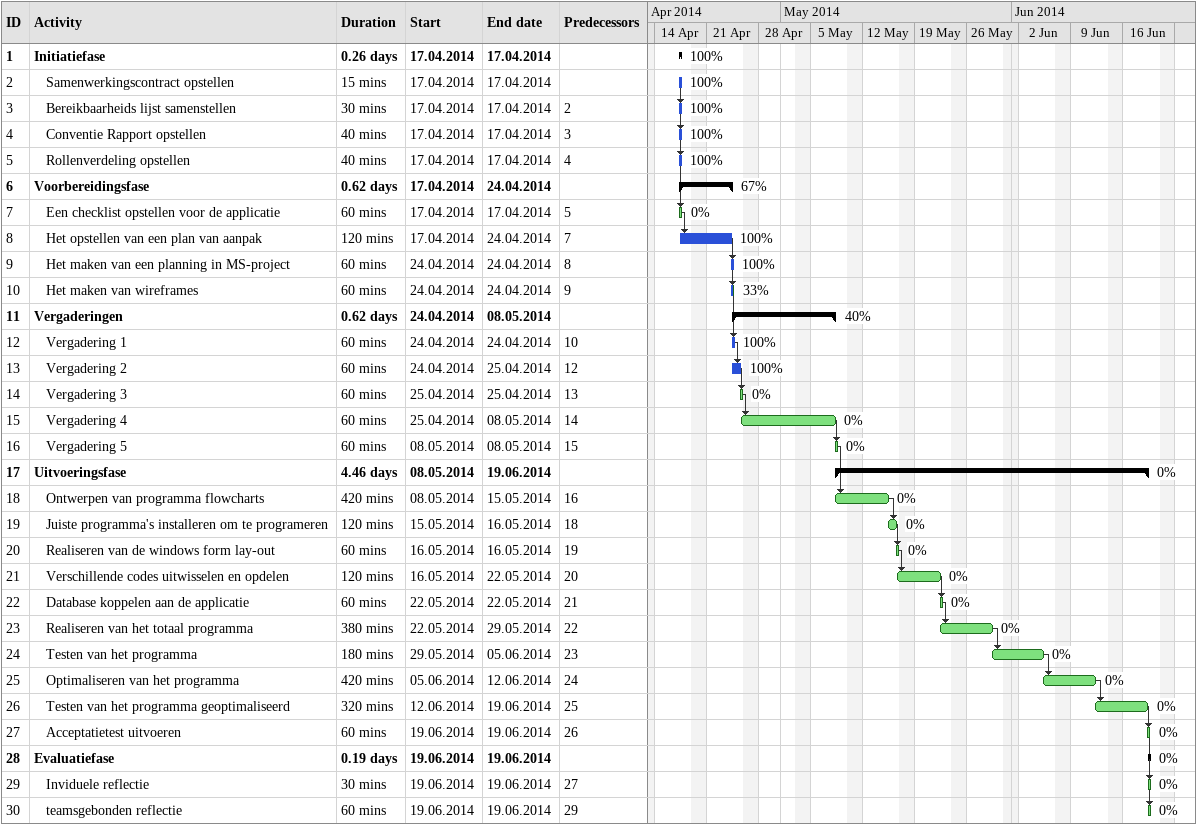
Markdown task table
| ID | Level | Task | Duration | Start | Finish | Predecessors | % complete |
|---|---|---|---|---|---|---|---|
| 1 | 1 | **Initiatiefase** | 0.26d | 2014-04-17 | 2014-04-17 |  | 100 |
| 2 | 2 | Samenwerkingscontract opstellen | 15min | 2014-04-17 | 2014-04-17 |  | 100 |
| 3 | 2 | Bereikbaarheids lijst samenstellen | 30min | 2014-04-17 | 2014-04-17 | 2 | 100 |
| 4 | 2 | Conventie Rapport opstellen | 40min | 2014-04-17 | 2014-04-17 | 3 | 100 |
| 5 | 2 | Rollenverdeling opstellen | 40min | 2014-04-17 | 2014-04-17 | 4 | 100 |
| 6 | 1 | **Voorbereidingsfase** | 0.62d | 2014-04-17 | 2014-04-24 |  | 67 |
| 7 | 2 | Een checklist opstellen voor de applicatie | 60min | 2014-04-17 | 2014-04-17 | 5 | 0 |
| 8 | 2 | Het opstellen van een plan van aanpak | 120min | 2014-04-17 | 2014-04-24 | 7 | 100 |
| 9 | 2 | Het maken van een planning in MS-project | 60min | 2014-04-24 | 2014-04-24 | 8 | 100 |
| 10 | 2 | Het maken van wireframes | 60min | 2014-04-24 | 2014-04-24 | 9 | 33 |
| 11 | 1 | **Vergaderingen** | 0.62d | 2014-04-24 | 2014-05-08 |  | 40 |
| 12 | 2 | Vergadering 1 | 60min | 2014-04-24 | 2014-04-24 | 10 | 100 |
| 13 | 2 | Vergadering 2 | 60min | 2014-04-24 | 2014-04-25 | 12 | 100 |
| 14 | 2 | Vergadering 3 | 60min | 2014-04-25 | 2014-04-25 | 13 | 0 |
| 15 | 2 | Vergadering 4 | 60min | 2014-04-25 | 2014-05-08 | 14 | 0 |
| 16 | 2 | Vergadering 5 | 60min | 2014-05-08 | 2014-05-08 | 15 | 0 |
| 17 | 1 | **Uitvoeringsfase** | 4.46d | 2014-05-08 | 2014-06-19 |  | 0 |
| 18 | 2 | Ontwerpen van programma flowcharts | 420min | 2014-05-08 | 2014-05-15 | 16 | 0 |
| 19 | 2 | Juiste programma's installeren om te programeren | 120min | 2014-05-15 | 2014-05-16 | 18 | 0 |
| 20 | 2 | Realiseren van de windows form lay-out | 60min | 2014-05-16 | 2014-05-16 | 19 | 0 |
| 21 | 2 | Verschillende codes uitwisselen en opdelen | 120min | 2014-05-16 | 2014-05-22 | 20 | 0 |
| 22 | 2 | Database koppelen aan de applicatie | 60min | 2014-05-22 | 2014-05-22 | 21 | 0 |
| 23 | 2 | Realiseren van het totaal programma | 380min | 2014-05-22 | 2014-05-29 | 22 | 0 |
| 24 | 2 | Testen van het programma | 180min | 2014-05-29 | 2014-06-05 | 23 | 0 |
| 25 | 2 | Optimaliseren van het programma | 420min | 2014-06-05 | 2014-06-12 | 24 | 0 |
| 26 | 2 | Testen van het programma geoptimaliseerd | 320min | 2014-06-12 | 2014-06-19 | 25 | 0 |
| 27 | 2 | Acceptatietest uitvoeren | 60min | 2014-06-19 | 2014-06-19 | 26 | 0 |
| 28 | 1 | **Evaluatiefase** | 0.19d | 2014-06-19 | 2014-06-19 |  | 0 |
| 29 | 2 | Inviduele reflectie | 30min | 2014-06-19 | 2014-06-19 | 27 | 0 |
| 30 | 2 | teamsgebonden reflectie | 60min | 2014-06-19 | 2014-06-19 | 29 | 0 |
